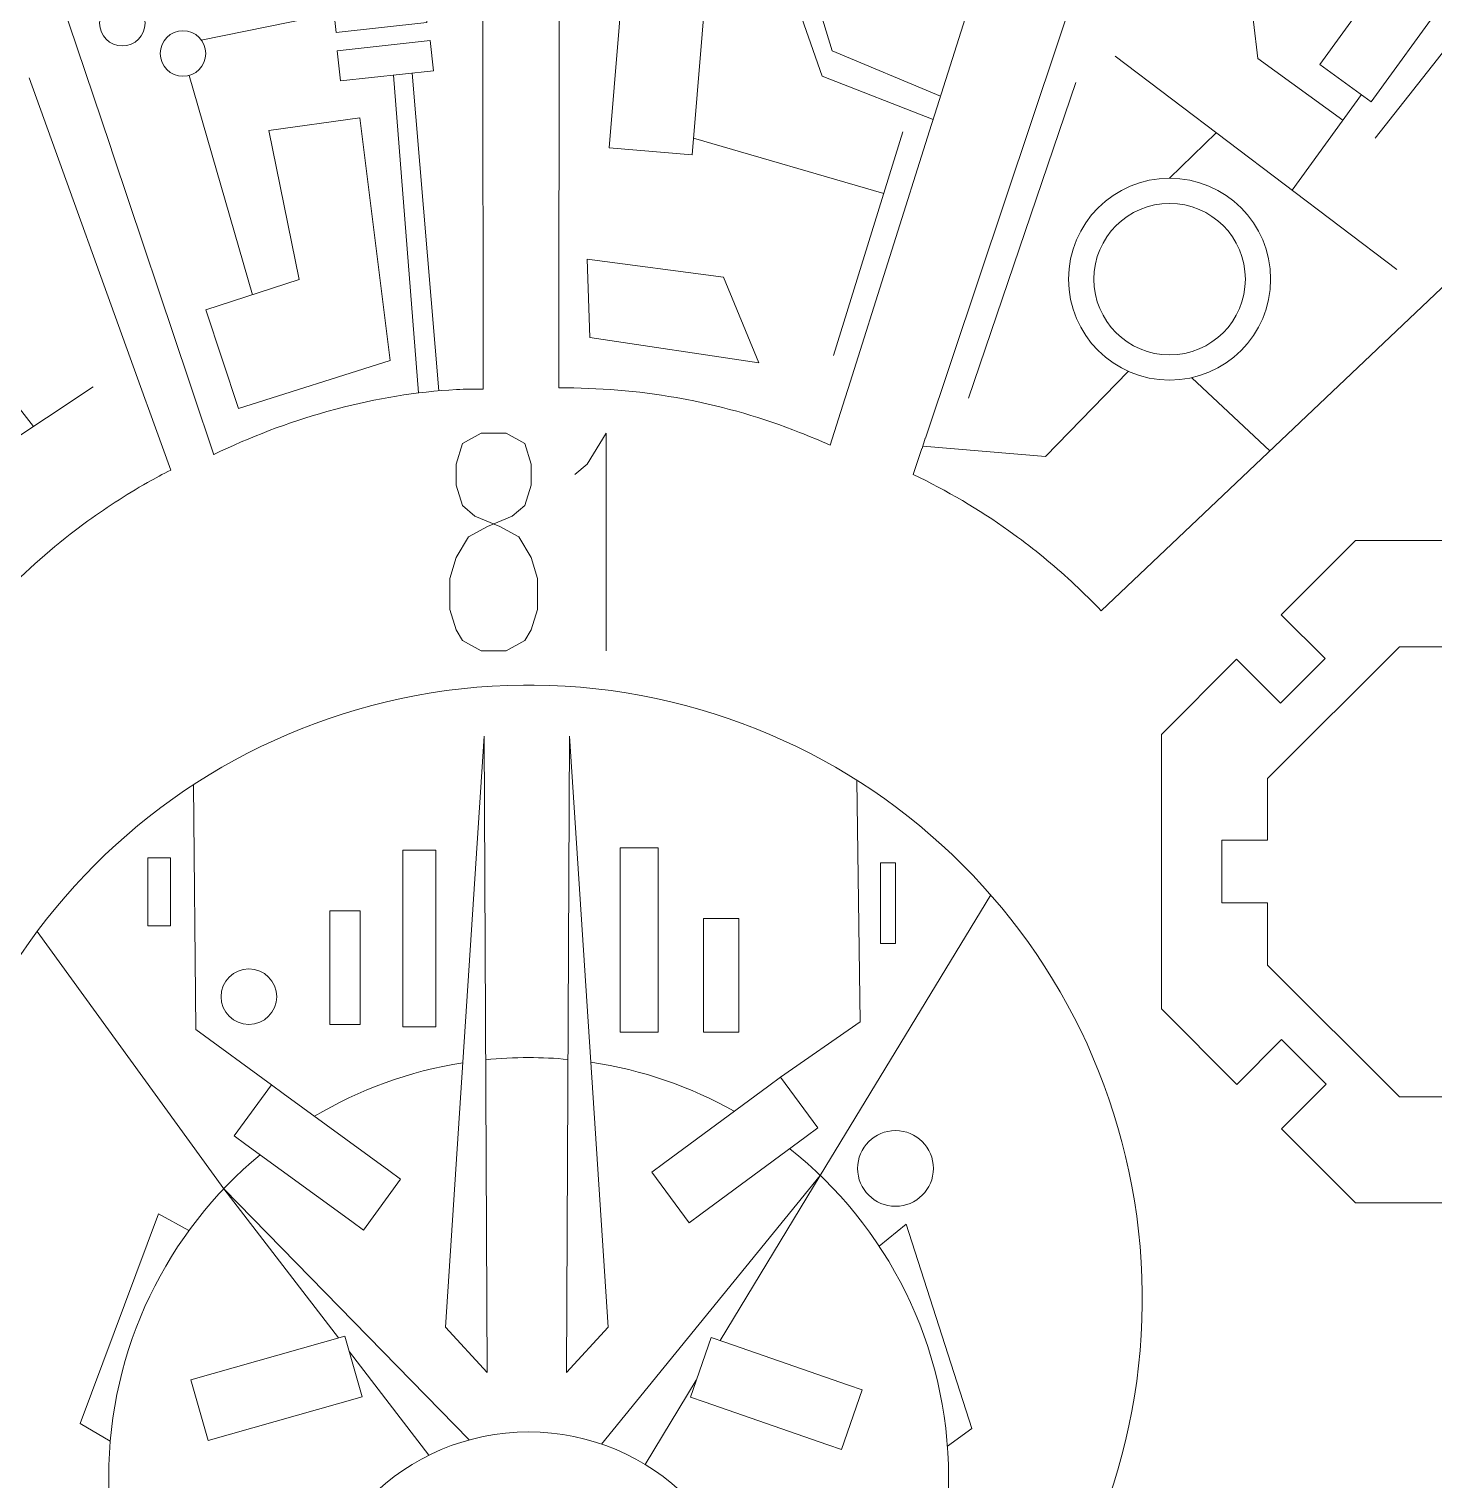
# Model space of a CAD drawing. Header units: inches. Extents: x -7.1 to 7.1, y -5.5 to 5.4.
# Drawn here: x -1.139 to 1.758, y -1.423 to 1.569 of the extents above; entities that cross this region are included whole.
import ezdxf

# ---------------------------------------------------------------- set-up
doc = ezdxf.new("R2010")
doc.units = ezdxf.units.IN
doc.header["$MEASUREMENT"] = 0
doc.layers.add('Layer 1', color=7, linetype='Continuous')

msp = doc.modelspace()

# ---------------------------------------------------------------- linework, layer by layer
at = {"layer": 'Layer 1', "color": 5, "lineweight": 9}
for points in [[(0.08, -0.499), (0.1582, -0.499), (0.1582, -0.1188), (0.08, -0.1188), (0.08, -0.499)], [(-0.8939, -0.2803), (-0.847, -0.2803), (-0.847, -0.1397), (-0.8939, -0.1397), (-0.8939, -0.2803)], [(-0.3679, -0.4886), (-0.3002, -0.4886), (-0.3002, -0.124), (-0.3679, -0.124), (-0.3679, -0.4886)], [(0.6165, -0.3167), (0.6478, -0.3167), (0.6478, -0.1501), (0.6165, -0.1501), (0.6165, -0.3167)], [(-0.5189, -0.4834), (-0.4564, -0.4834), (-0.4564, -0.249), (-0.5189, -0.249), (-0.5189, -0.4834)], [(0.2519, -0.499), (0.3248, -0.499), (0.3248, -0.2647), (0.2519, -0.2647), (0.2519, -0.499)]]:
    msp.add_lwpolyline(points, close=True, dxfattribs=at)
for centre, major_axis in [((-0.9465, 1.5815), (0, 0.0469)), ((-0.8215, 1.519), (0, 0.0469)), ((1.2129, 1.0536), (0, 0.1562)), ((-0.6856, -0.4261), (0, 0.0573)), ((0.6477, -0.7803), (0, 0.0781))]:
    msp.add_ellipse(centre, major_axis=major_axis, ratio=1, dxfattribs=at)
at = {"layer": 'Layer 1', "color": 1, "lineweight": 9}
for centre, major_axis in [((1.2129, 1.0536), (0, 0.2083)), ((-0.1088, -1.7875), (0, 0.4637))]:
    msp.add_ellipse(centre, major_axis=major_axis, ratio=1, dxfattribs=at)
at = {"layer": 'Layer 1', "lineweight": 9}
for points, knots in [([(-0.0446, 2.9775), (-0.0446, 2.9775), (-0.0448, 2.7646), (-0.0448, 2.7646), (-0.0448, 2.7646), (0.1588, 2.7645), (0.3412, 2.6384), (0.4135, 2.4481), (0.4135, 2.4481), (0.4135, 2.4481), (0.5369, 2.4266), (0.5369, 2.4266), (0.5369, 2.4266), (0.5369, 2.4266), (0.4511, 1.9339), (0.4511, 1.9339), (0.4511, 1.9339), (0.4511, 1.9339), (0.3276, 1.9554), (0.3276, 1.9554), (0.3276, 1.9554), (0.2344, 1.8464), (0.098, 1.7836), (-0.0455, 1.7837), (-0.0455, 1.7837), (-0.0455, 1.7837), (-0.0457, 1.5576), (-0.0457, 1.5576)], [0, 0, 0, 0, 0.125, 0.125, 0.125, 0.125, 0.25, 0.25, 0.25, 0.25, 0.375, 0.375, 0.375, 0.375, 0.5, 0.5, 0.5, 0.5, 0.625, 0.625, 0.625, 0.625, 0.75, 0.75, 0.75, 0.75, 1, 1, 1, 1]), ([(-0.2034, 1.4951), (-0.2034, 1.4951), (-0.2037, 1.7916), (-0.2037, 1.7916), (-0.2037, 1.7916), (-0.0831, 1.7911), (0.0331, 1.8363), (0.1216, 1.9182), (0.1216, 1.9182), (0.1216, 1.9182), (0.2186, 2.4907), (0.2186, 2.4907), (0.2186, 2.4907), (0.1354, 2.6471), (-0.0275, 2.7444), (-0.2046, 2.7433), (-0.2046, 2.7433), (-0.2046, 2.7433), (-0.2048, 2.9178), (-0.2048, 2.9178)], [0, 0, 0, 0, 0.166667, 0.166667, 0.166667, 0.166667, 0.333333, 0.333333, 0.333333, 0.333333, 0.5, 0.5, 0.5, 0.5, 0.666667, 0.666667, 0.666667, 0.666667, 1, 1, 1, 1]), ([(1.1787, 2.8172), (1.1787, 2.8172), (1.0997, 2.5671), (1.0997, 2.5671), (1.0997, 2.5671), (1.2534, 2.5186), (1.3696, 2.3916), (1.4044, 2.2342), (1.4044, 2.2342), (1.4392, 2.0768), (1.3873, 1.9127), (1.2684, 1.8039), (1.2684, 1.8039), (1.1494, 1.695), (0.9815, 1.6579), (0.8277, 1.7065), (0.8277, 1.7065), (0.8277, 1.7065), (0.7289, 1.3937), (0.7289, 1.3937)], [0, 0, 0, 0, 0.166667, 0.166667, 0.166667, 0.166667, 0.333333, 0.333333, 0.333333, 0.333333, 0.5, 0.5, 0.5, 0.5, 0.666667, 0.666667, 0.666667, 0.666667, 1, 1, 1, 1]), ([(-1.4198, 2.6642), (-1.4198, 2.6642), (-1.36, 2.4861), (-1.36, 2.4861), (-1.36, 2.4861), (-1.5283, 2.4214), (-1.6478, 2.2582), (-1.6478, 2.0671), (-1.6478, 2.0671), (-1.6478, 1.8191), (-1.4468, 1.6181), (-1.1989, 1.6181), (-1.1989, 1.6181), (-1.1558, 1.6181), (-1.1141, 1.6242), (-1.0747, 1.6355), (-1.0747, 1.6355), (-1.0747, 1.6355), (-1.0732, 1.631), (-1.0732, 1.631), (-1.0732, 1.631), (-1.0732, 1.631), (-0.9726, 1.331), (-0.9726, 1.331)], [0, 0, 0, 0, 0.142857, 0.142857, 0.142857, 0.142857, 0.285714, 0.285714, 0.285714, 0.285714, 0.428571, 0.428571, 0.428571, 0.428571, 0.571429, 0.571429, 0.571429, 0.571429, 0.714286, 0.714286, 0.714286, 0.714286, 1, 1, 1, 1]), ([(1.3461, 2.6271), (1.3461, 2.6271), (1.3058, 2.5067), (1.3058, 2.5067), (1.3058, 2.5067), (1.4624, 2.4542), (1.5792, 2.3221), (1.6121, 2.1602), (1.6121, 2.1602), (1.645, 1.9983), (1.589, 1.8312), (1.4652, 1.7218), (1.4652, 1.7218), (1.3415, 1.6123), (1.1687, 1.5772), (1.0121, 1.6297), (1.0121, 1.6297), (1.0121, 1.6297), (0.99, 1.5639), (0.99, 1.5639)], [0, 0, 0, 0, 0.166667, 0.166667, 0.166667, 0.166667, 0.333333, 0.333333, 0.333333, 0.333333, 0.5, 0.5, 0.5, 0.5, 0.666667, 0.666667, 0.666667, 0.666667, 1, 1, 1, 1]), ([(1.6288, 1.4196), (1.6288, 1.4196), (1.5229, 1.4964), (1.5229, 1.4964), (1.5229, 1.4964), (1.5229, 1.4964), (1.8183, 1.9039), (1.8183, 1.9039), (1.8183, 1.9039), (1.8183, 1.9039), (1.9242, 1.8271), (1.9242, 1.8271), (1.9242, 1.8271), (1.9242, 1.8271), (1.6288, 1.4196), (1.6288, 1.4196)], [0, 0, 0, 0, 0.2, 0.2, 0.2, 0.2, 0.4, 0.4, 0.4, 0.4, 0.6, 0.6, 0.6, 0.6, 1, 1, 1, 1]), ([(2.1572, 1.3987), (2.1572, 1.3987), (1.0721, 0.3695), (1.0721, 0.3695), (1.0721, 0.3695), (1.0549, 0.3875), (1.0359, 0.4063), (1.0177, 0.4234), (1.0177, 0.4234), (0.9802, 0.4585), (0.9407, 0.4913), (0.8995, 0.5217)], [0, 0, 0, 0, 0.25, 0.25, 0.25, 0.25, 0.5, 0.5, 0.5, 0.5, 1, 1, 1, 1]), ([(-0.5038, 0.7863), (-0.4231, 0.8076), (-0.3406, 0.8212), (-0.2577, 0.8259), (-0.2577, 0.8259), (-0.2393, 0.8269), (-0.2196, 0.8271), (-0.2027, 0.8269), (-0.2027, 0.8269), (-0.2027, 0.8269), (-0.2028, 0.9162), (-0.2028, 0.9162)], [0, 0, 0, 0, 0.25, 0.25, 0.25, 0.25, 0.5, 0.5, 0.5, 0.5, 1, 1, 1, 1]), ([(-1.0256, 0.5492), (-0.9836, 0.58), (-0.9399, 0.6084), (-0.8946, 0.6341), (-0.8946, 0.6341), (-0.8788, 0.6431), (-0.8629, 0.6517), (-0.8468, 0.6599), (-0.8468, 0.6599), (-0.8468, 0.6599), (-0.8925, 0.7867), (-0.8925, 0.7867)], [0, 0, 0, 0, 0.25, 0.25, 0.25, 0.25, 0.5, 0.5, 0.5, 0.5, 1, 1, 1, 1]), ([(0.5434, 0.8067), (0.5434, 0.8067), (0.5131, 0.711), (0.5131, 0.711), (0.5131, 0.711), (0.4921, 0.7206), (0.4714, 0.7292), (0.4499, 0.7377), (0.4499, 0.7377), (0.3744, 0.7674), (0.2965, 0.79), (0.2171, 0.8054)], [0, 0, 0, 0, 0.25, 0.25, 0.25, 0.25, 0.5, 0.5, 0.5, 0.5, 1, 1, 1, 1]), ([(2.2818, 0.3236), (2.2818, 0.3236), (2.3173, 0.3591), (2.3173, 0.3591), (2.3173, 0.3591), (2.3173, 0.3591), (2.1618, 0.5145), (2.1618, 0.5145), (2.1618, 0.5145), (2.1618, 0.5145), (1.945, 0.5145), (1.945, 0.5145), (1.945, 0.5145), (1.945, 0.5145), (1.945, 0.3884), (1.945, 0.3884), (1.945, 0.3884), (1.945, 0.3884), (1.815, 0.3884), (1.815, 0.3884), (1.815, 0.3884), (1.815, 0.3884), (1.815, 0.5145), (1.815, 0.5145), (1.815, 0.5145), (1.815, 0.5145), (1.596, 0.5145), (1.596, 0.5145), (1.596, 0.5145), (1.596, 0.5145), (1.4431, 0.3616), (1.4431, 0.3616), (1.4431, 0.3616), (1.4431, 0.3616), (1.5336, 0.271), (1.5336, 0.271), (1.5336, 0.271), (1.5336, 0.271), (1.4417, 0.1791), (1.4417, 0.1791), (1.4417, 0.1791), (1.4417, 0.1791), (1.4042, 0.2166), (1.4042, 0.2166)], [0, 0, 0, 0, 0.083333, 0.083333, 0.083333, 0.083333, 0.166667, 0.166667, 0.166667, 0.166667, 0.25, 0.25, 0.25, 0.25, 0.333333, 0.333333, 0.333333, 0.333333, 0.416667, 0.416667, 0.416667, 0.416667, 0.5, 0.5, 0.5, 0.5, 0.583333, 0.583333, 0.583333, 0.583333, 0.666667, 0.666667, 0.666667, 0.666667, 0.75, 0.75, 0.75, 0.75, 0.833333, 0.833333, 0.833333, 0.833333, 1, 1, 1, 1]), ([(1.3886, 0.2322), (1.3886, 0.2322), (1.3511, 0.2696), (1.3511, 0.2696), (1.3511, 0.2696), (1.3511, 0.2696), (1.1959, 0.1144), (1.1959, 0.1144), (1.1959, 0.1144), (1.1959, 0.1144), (1.1959, -0.4514), (1.1959, -0.4514), (1.1959, -0.4514), (1.1959, -0.4514), (1.3514, -0.6069), (1.3514, -0.6069), (1.3514, -0.6069), (1.3514, -0.6069), (1.3897, -0.5685), (1.3897, -0.5685)], [0, 0, 0, 0, 0.166667, 0.166667, 0.166667, 0.166667, 0.333333, 0.333333, 0.333333, 0.333333, 0.5, 0.5, 0.5, 0.5, 0.666667, 0.666667, 0.666667, 0.666667, 1, 1, 1, 1]), ([(1.4147, -0.2326), (1.4147, -0.2326), (1.3203, -0.2326), (1.3203, -0.2326), (1.3203, -0.2326), (1.3203, -0.2326), (1.3203, -0.1035), (1.3203, -0.1035), (1.3203, -0.1035), (1.3203, -0.1035), (1.4147, -0.1035), (1.4147, -0.1035), (1.4147, -0.1035), (1.4147, -0.1035), (1.4147, 0.0238), (1.4147, 0.0238), (1.4147, 0.0238), (1.4147, 0.0238), (1.6867, 0.2957), (1.6867, 0.2957), (1.6867, 0.2957), (1.6867, 0.2957), (2.0712, 0.2957), (2.0712, 0.2957), (2.0712, 0.2957), (2.0712, 0.2957), (2.3431, 0.0238), (2.3431, 0.0238), (2.3431, 0.0238), (2.3431, 0.0238), (2.3431, -0.1035), (2.3431, -0.1035), (2.3431, -0.1035), (2.3431, -0.1035), (2.4423, -0.1035), (2.4423, -0.1035), (2.4423, -0.1035), (2.4423, -0.1035), (2.4423, -0.2326), (2.4423, -0.2326), (2.4423, -0.2326), (2.4423, -0.2326), (2.3431, -0.2326), (2.3431, -0.2326), (2.3431, -0.2326), (2.3431, -0.2326), (2.3431, -0.3608), (2.3431, -0.3608), (2.3431, -0.3608), (2.3431, -0.3608), (2.0712, -0.6327), (2.0712, -0.6327), (2.0712, -0.6327), (2.0712, -0.6327), (1.6867, -0.6327), (1.6867, -0.6327), (1.6867, -0.6327), (1.6867, -0.6327), (1.4147, -0.3608), (1.4147, -0.3608), (1.4147, -0.3608), (1.4147, -0.3608), (1.4147, -0.2326), (1.4147, -0.2326)], [0, 0, 0, 0, 0.058824, 0.058824, 0.058824, 0.058824, 0.117647, 0.117647, 0.117647, 0.117647, 0.176471, 0.176471, 0.176471, 0.176471, 0.235294, 0.235294, 0.235294, 0.235294, 0.294118, 0.294118, 0.294118, 0.294118, 0.352941, 0.352941, 0.352941, 0.352941, 0.411765, 0.411765, 0.411765, 0.411765, 0.470588, 0.470588, 0.470588, 0.470588, 0.529412, 0.529412, 0.529412, 0.529412, 0.588235, 0.588235, 0.588235, 0.588235, 0.647059, 0.647059, 0.647059, 0.647059, 0.705882, 0.705882, 0.705882, 0.705882, 0.764706, 0.764706, 0.764706, 0.764706, 0.823529, 0.823529, 0.823529, 0.823529, 0.882353, 0.882353, 0.882353, 0.882353, 1, 1, 1, 1]), ([(1.4053, -0.5529), (1.4053, -0.5529), (1.4437, -0.5146), (1.4437, -0.5146), (1.4437, -0.5146), (1.4437, -0.5146), (1.5356, -0.6065), (1.5356, -0.6065), (1.5356, -0.6065), (1.5356, -0.6065), (1.4433, -0.6988), (1.4433, -0.6988), (1.4433, -0.6988), (1.4433, -0.6988), (1.596, -0.8515), (1.596, -0.8515), (1.596, -0.8515), (1.596, -0.8515), (1.815, -0.8515), (1.815, -0.8515), (1.815, -0.8515), (1.815, -0.8515), (1.815, -0.7246), (1.815, -0.7246), (1.815, -0.7246), (1.815, -0.7246), (1.945, -0.7246), (1.945, -0.7246), (1.945, -0.7246), (1.945, -0.7246), (1.945, -0.8515), (1.945, -0.8515), (1.945, -0.8515), (1.945, -0.8515), (2.1618, -0.8515), (2.1618, -0.8515), (2.1618, -0.8515), (2.1618, -0.8515), (2.3171, -0.6963), (2.3171, -0.6963), (2.3171, -0.6963), (2.3171, -0.6963), (2.2807, -0.6599), (2.2807, -0.6599)], [0, 0, 0, 0, 0.083333, 0.083333, 0.083333, 0.083333, 0.166667, 0.166667, 0.166667, 0.166667, 0.25, 0.25, 0.25, 0.25, 0.333333, 0.333333, 0.333333, 0.333333, 0.416667, 0.416667, 0.416667, 0.416667, 0.5, 0.5, 0.5, 0.5, 0.583333, 0.583333, 0.583333, 0.583333, 0.666667, 0.666667, 0.666667, 0.666667, 0.75, 0.75, 0.75, 0.75, 0.833333, 0.833333, 0.833333, 0.833333, 1, 1, 1, 1]), ([(0.4636, -0.7146), (0.4636, -0.7146), (0.2463, -0.8749), (0.2463, -0.8749), (0.2463, -0.8749), (0.2463, -0.8749), (0.2222, -0.8927), (0.2222, -0.8927), (0.2222, -0.8927), (0.2222, -0.8927), (0.145, -0.788), (0.145, -0.788), (0.145, -0.788), (0.145, -0.788), (0.1692, -0.7702), (0.1692, -0.7702), (0.1692, -0.7702), (0.1692, -0.7702), (0.3865, -0.61), (0.3865, -0.61), (0.3865, -0.61), (0.3865, -0.61), (0.4106, -0.5922), (0.4106, -0.5922), (0.4106, -0.5922), (0.4106, -0.5922), (0.4878, -0.6968), (0.4878, -0.6968), (0.4878, -0.6968), (0.4878, -0.6968), (0.4636, -0.7146), (0.4636, -0.7146)], [0, 0, 0, 0, 0.111111, 0.111111, 0.111111, 0.111111, 0.222222, 0.222222, 0.222222, 0.222222, 0.333333, 0.333333, 0.333333, 0.333333, 0.444444, 0.444444, 0.444444, 0.444444, 0.555556, 0.555556, 0.555556, 0.555556, 0.666667, 0.666667, 0.666667, 0.666667, 0.777778, 0.777778, 0.777778, 0.777778, 1, 1, 1, 1]), ([(-0.4493, -0.9075), (-0.4493, -0.9075), (-0.4735, -0.8898), (-0.4735, -0.8898), (-0.4735, -0.8898), (-0.4735, -0.8898), (-0.6916, -0.7307), (-0.6916, -0.7307), (-0.6916, -0.7307), (-0.6916, -0.7307), (-0.7159, -0.713), (-0.7159, -0.713), (-0.7159, -0.713), (-0.7159, -0.713), (-0.6393, -0.608), (-0.6393, -0.608), (-0.6393, -0.608), (-0.6393, -0.608), (-0.615, -0.6257), (-0.615, -0.6257), (-0.615, -0.6257), (-0.615, -0.6257), (-0.3969, -0.7848), (-0.3969, -0.7848), (-0.3969, -0.7848), (-0.3969, -0.7848), (-0.3727, -0.8024), (-0.3727, -0.8024), (-0.3727, -0.8024), (-0.3727, -0.8024), (-0.4493, -0.9075), (-0.4493, -0.9075)], [0, 0, 0, 0, 0.111111, 0.111111, 0.111111, 0.111111, 0.222222, 0.222222, 0.222222, 0.222222, 0.333333, 0.333333, 0.333333, 0.333333, 0.444444, 0.444444, 0.444444, 0.444444, 0.555556, 0.555556, 0.555556, 0.555556, 0.666667, 0.666667, 0.666667, 0.666667, 0.777778, 0.777778, 0.777778, 0.777778, 1, 1, 1, 1]), ([(-0.4521, -1.2513), (-0.4521, -1.2513), (-0.7696, -1.3414), (-0.7696, -1.3414), (-0.7696, -1.3414), (-0.7696, -1.3414), (-0.8051, -1.2163), (-0.8051, -1.2163), (-0.8051, -1.2163), (-0.8051, -1.2163), (-0.4876, -1.1262), (-0.4876, -1.1262), (-0.4876, -1.1262), (-0.4876, -1.1262), (-0.4521, -1.2513), (-0.4521, -1.2513)], [0, 0, 0, 0, 0.2, 0.2, 0.2, 0.2, 0.4, 0.4, 0.4, 0.4, 0.6, 0.6, 0.6, 0.6, 1, 1, 1, 1]), ([(0.5791, -1.2372), (0.5791, -1.2372), (0.5364, -1.36), (0.5364, -1.36), (0.5364, -1.36), (0.5364, -1.36), (0.508, -1.3501), (0.508, -1.3501), (0.508, -1.3501), (0.508, -1.3501), (0.253, -1.2615), (0.253, -1.2615), (0.253, -1.2615), (0.253, -1.2615), (0.2247, -1.2517), (0.2247, -1.2517), (0.2247, -1.2517), (0.2247, -1.2517), (0.2673, -1.1289), (0.2673, -1.1289), (0.2673, -1.1289), (0.2673, -1.1289), (0.2957, -1.1387), (0.2957, -1.1387), (0.2957, -1.1387), (0.2957, -1.1387), (0.5507, -1.2274), (0.5507, -1.2274), (0.5507, -1.2274), (0.5507, -1.2274), (0.5791, -1.2372), (0.5791, -1.2372)], [0, 0, 0, 0, 0.111111, 0.111111, 0.111111, 0.111111, 0.222222, 0.222222, 0.222222, 0.222222, 0.333333, 0.333333, 0.333333, 0.333333, 0.444444, 0.444444, 0.444444, 0.444444, 0.555556, 0.555556, 0.555556, 0.555556, 0.666667, 0.666667, 0.666667, 0.666667, 0.777778, 0.777778, 0.777778, 0.777778, 1, 1, 1, 1])]:
    msp.add_open_spline(points, degree=3, knots=knots, dxfattribs=at)
at = {"layer": 'Layer 1', "color": 1, "lineweight": 9}
for points, knots in [([(0.3276, 1.9554), (0.3276, 1.9554), (0.4962, 1.4721), (0.4962, 1.4721), (0.4962, 1.4721), (0.4962, 1.4721), (0.7255, 1.3832), (0.7255, 1.3832)], [0, 0, 0, 0, 0.333333, 0.333333, 0.333333, 0.333333, 1, 1, 1, 1]), ([(0.7406, 1.4308), (0.7406, 1.4308), (0.517, 1.5242), (0.517, 1.5242), (0.517, 1.5242), (0.517, 1.5242), (0.3894, 1.9447), (0.3894, 1.9447)], [0, 0, 0, 0, 0.333333, 0.333333, 0.333333, 0.333333, 1, 1, 1, 1]), ([(-0.3396, 1.769), (-0.3396, 1.769), (-0.526, 1.7484), (-0.526, 1.7484), (-0.526, 1.7484), (-0.526, 1.7484), (-0.5054, 1.5621), (-0.5054, 1.5621), (-0.5054, 1.5621), (-0.5054, 1.5621), (-0.319, 1.5826), (-0.319, 1.5826), (-0.319, 1.5826), (-0.319, 1.5826), (-0.3396, 1.769), (-0.3396, 1.769)], [0, 0, 0, 0, 0.2, 0.2, 0.2, 0.2, 0.4, 0.4, 0.4, 0.4, 0.6, 0.6, 0.6, 0.6, 1, 1, 1, 1]), ([(0.0881, 1.6981), (0.0881, 1.6981), (0.2594, 1.6838), (0.2594, 1.6838), (0.2594, 1.6838), (0.2594, 1.6838), (0.2283, 1.3101), (0.2283, 1.3101), (0.2283, 1.3101), (0.2283, 1.3101), (0.057, 1.3244), (0.057, 1.3244), (0.057, 1.3244), (0.057, 1.3244), (0.0881, 1.6981), (0.0881, 1.6981)], [0, 0, 0, 0, 0.2, 0.2, 0.2, 0.2, 0.4, 0.4, 0.4, 0.4, 0.6, 0.6, 0.6, 0.6, 1, 1, 1, 1]), ([(-0.3944, 0.8861), (-0.3944, 0.8861), (-0.7069, 0.7872), (-0.7069, 0.7872), (-0.7069, 0.7872), (-0.7069, 0.7872), (-0.7746, 0.9903), (-0.7746, 0.9903), (-0.7746, 0.9903), (-0.7746, 0.9903), (-0.5819, 1.0528), (-0.5819, 1.0528), (-0.5819, 1.0528), (-0.5819, 1.0528), (-0.6444, 1.3601), (-0.6444, 1.3601), (-0.6444, 1.3601), (-0.6444, 1.3601), (-0.4569, 1.3861), (-0.4569, 1.3861), (-0.4569, 1.3861), (-0.4569, 1.3861), (-0.3944, 0.8861), (-0.3944, 0.8861)], [0, 0, 0, 0, 0.142857, 0.142857, 0.142857, 0.142857, 0.285714, 0.285714, 0.285714, 0.285714, 0.428571, 0.428571, 0.428571, 0.428571, 0.571429, 0.571429, 0.571429, 0.571429, 0.714286, 0.714286, 0.714286, 0.714286, 1, 1, 1, 1]), ([(0.0118, 1.0945), (0.0118, 1.0945), (0.0171, 0.933), (0.0171, 0.933), (0.0171, 0.933), (0.0171, 0.933), (0.366, 0.8809), (0.366, 0.8809), (0.366, 0.8809), (0.366, 0.8809), (0.2931, 1.058), (0.2931, 1.058), (0.2931, 1.058), (0.2931, 1.058), (0.0118, 1.0945), (0.0118, 1.0945)], [0, 0, 0, 0, 0.2, 0.2, 0.2, 0.2, 0.4, 0.4, 0.4, 0.4, 0.6, 0.6, 0.6, 0.6, 1, 1, 1, 1]), ([(-0.2066, 0.736), (-0.2066, 0.736), (-0.2453, 0.7149), (-0.2453, 0.7149), (-0.2453, 0.7149), (-0.2453, 0.7149), (-0.2584, 0.6719), (-0.2584, 0.6719), (-0.2584, 0.6719), (-0.2584, 0.6719), (-0.2584, 0.629), (-0.2584, 0.629), (-0.2584, 0.629), (-0.2584, 0.629), (-0.2453, 0.5866), (-0.2453, 0.5866), (-0.2453, 0.5866), (-0.2453, 0.5866), (-0.2198, 0.5649), (-0.2198, 0.5649), (-0.2198, 0.5649), (-0.2198, 0.5649), (-0.168, 0.5437), (-0.168, 0.5437), (-0.168, 0.5437), (-0.168, 0.5437), (-0.1293, 0.5225), (-0.1293, 0.5225), (-0.1293, 0.5225), (-0.1293, 0.5225), (-0.1038, 0.4796), (-0.1038, 0.4796), (-0.1038, 0.4796), (-0.1038, 0.4796), (-0.0906, 0.4366), (-0.0906, 0.4366), (-0.0906, 0.4366), (-0.0906, 0.4366), (-0.0906, 0.3725), (-0.0906, 0.3725), (-0.0906, 0.3725), (-0.0906, 0.3725), (-0.1038, 0.3302), (-0.1038, 0.3302), (-0.1038, 0.3302), (-0.1038, 0.3302), (-0.1165, 0.3084), (-0.1165, 0.3084), (-0.1165, 0.3084), (-0.1165, 0.3084), (-0.1552, 0.2872), (-0.1552, 0.2872), (-0.1552, 0.2872), (-0.1552, 0.2872), (-0.2066, 0.2872), (-0.2066, 0.2872), (-0.2066, 0.2872), (-0.2066, 0.2872), (-0.2453, 0.3084), (-0.2453, 0.3084), (-0.2453, 0.3084), (-0.2453, 0.3084), (-0.2584, 0.3302), (-0.2584, 0.3302), (-0.2584, 0.3302), (-0.2584, 0.3302), (-0.2712, 0.3725), (-0.2712, 0.3725), (-0.2712, 0.3725), (-0.2712, 0.3725), (-0.2712, 0.4366), (-0.2712, 0.4366), (-0.2712, 0.4366), (-0.2712, 0.4366), (-0.2584, 0.4796), (-0.2584, 0.4796), (-0.2584, 0.4796), (-0.2584, 0.4796), (-0.2325, 0.5225), (-0.2325, 0.5225), (-0.2325, 0.5225), (-0.2325, 0.5225), (-0.1939, 0.5437), (-0.1939, 0.5437), (-0.1939, 0.5437), (-0.1939, 0.5437), (-0.1424, 0.5649), (-0.1424, 0.5649), (-0.1424, 0.5649), (-0.1424, 0.5649), (-0.1165, 0.5866), (-0.1165, 0.5866), (-0.1165, 0.5866), (-0.1165, 0.5866), (-0.1038, 0.629), (-0.1038, 0.629), (-0.1038, 0.629), (-0.1038, 0.629), (-0.1038, 0.6719), (-0.1038, 0.6719), (-0.1038, 0.6719), (-0.1038, 0.6719), (-0.1165, 0.7149), (-0.1165, 0.7149), (-0.1165, 0.7149), (-0.1165, 0.7149), (-0.1552, 0.736), (-0.1552, 0.736), (-0.1552, 0.736), (-0.1552, 0.736), (-0.2066, 0.736), (-0.2066, 0.736)], [0, 0, 0, 0, 0.034483, 0.034483, 0.034483, 0.034483, 0.068966, 0.068966, 0.068966, 0.068966, 0.103448, 0.103448, 0.103448, 0.103448, 0.137931, 0.137931, 0.137931, 0.137931, 0.172414, 0.172414, 0.172414, 0.172414, 0.206897, 0.206897, 0.206897, 0.206897, 0.241379, 0.241379, 0.241379, 0.241379, 0.275862, 0.275862, 0.275862, 0.275862, 0.310345, 0.310345, 0.310345, 0.310345, 0.344828, 0.344828, 0.344828, 0.344828, 0.37931, 0.37931, 0.37931, 0.37931, 0.413793, 0.413793, 0.413793, 0.413793, 0.448276, 0.448276, 0.448276, 0.448276, 0.482759, 0.482759, 0.482759, 0.482759, 0.517241, 0.517241, 0.517241, 0.517241, 0.551724, 0.551724, 0.551724, 0.551724, 0.586207, 0.586207, 0.586207, 0.586207, 0.62069, 0.62069, 0.62069, 0.62069, 0.655172, 0.655172, 0.655172, 0.655172, 0.689655, 0.689655, 0.689655, 0.689655, 0.724138, 0.724138, 0.724138, 0.724138, 0.758621, 0.758621, 0.758621, 0.758621, 0.793103, 0.793103, 0.793103, 0.793103, 0.827586, 0.827586, 0.827586, 0.827586, 0.862069, 0.862069, 0.862069, 0.862069, 0.896552, 0.896552, 0.896552, 0.896552, 0.931034, 0.931034, 0.931034, 0.931034, 1, 1, 1, 1]), ([(-0.0133, 0.6508), (-0.0133, 0.6508), (0.0122, 0.6719), (0.0122, 0.6719), (0.0122, 0.6719), (0.0122, 0.6719), (0.0509, 0.736), (0.0509, 0.736), (0.0509, 0.736), (0.0509, 0.736), (0.0509, 0.2872), (0.0509, 0.2872)], [0, 0, 0, 0, 0.25, 0.25, 0.25, 0.25, 0.5, 0.5, 0.5, 0.5, 1, 1, 1, 1]), ([(-0.2803, -1.1076), (-0.2803, -1.1076), (-0.1944, -1.2013), (-0.1944, -1.2013), (-0.1944, -1.2013), (-0.1944, -1.2013), (-0.2005, 0.1112), (-0.2005, 0.1112), (-0.2005, 0.1112), (-0.2005, 0.1112), (-0.2803, -1.1076), (-0.2803, -1.1076)], [0, 0, 0, 0, 0.25, 0.25, 0.25, 0.25, 0.5, 0.5, 0.5, 0.5, 1, 1, 1, 1]), ([(0.0555, -1.1076), (0.0555, -1.1076), (-0.0305, -1.2013), (-0.0305, -1.2013), (-0.0305, -1.2013), (-0.0305, -1.2013), (-0.0244, 0.1112), (-0.0244, 0.1112), (-0.0244, 0.1112), (-0.0244, 0.1112), (0.0555, -1.1076), (0.0555, -1.1076)], [0, 0, 0, 0, 0.25, 0.25, 0.25, 0.25, 0.5, 0.5, 0.5, 0.5, 1, 1, 1, 1]), ([(-0.0275, -0.5555), (-0.0542, -0.553), (-0.0814, -0.5517), (-0.1088, -0.5517), (-0.1088, -0.5517), (-0.1387, -0.5517), (-0.1683, -0.5532), (-0.1974, -0.5562)], [0, 0, 0, 0, 0.333333, 0.333333, 0.333333, 0.333333, 1, 1, 1, 1]), ([(-0.6625, -0.7519), (-0.8532, -0.9107), (-0.9746, -1.15), (-0.9746, -1.4175), (-0.9746, -1.4175), (-0.9746, -1.8957), (-0.5869, -2.2833), (-0.1088, -2.2833), (-0.1088, -2.2833), (0.3694, -2.2833), (0.7571, -1.8957), (0.7571, -1.4175), (0.7571, -1.4175), (0.7571, -1.1429), (0.6292, -0.8982), (0.4298, -0.7396)], [0, 0, 0, 0, 0.2, 0.2, 0.2, 0.2, 0.4, 0.4, 0.4, 0.4, 0.6, 0.6, 0.6, 0.6, 1, 1, 1, 1])]:
    msp.add_open_spline(points, degree=3, knots=knots, dxfattribs=at)
at = {"layer": 'Layer 1', "color": 5, "lineweight": 9}
for points, knots in [([(1.3772, 1.6605), (1.3772, 1.6605), (1.3947, 1.5085), (1.3947, 1.5085), (1.3947, 1.5085), (1.3947, 1.5085), (1.5703, 1.3812), (1.5703, 1.3812)], [0, 0, 0, 0, 0.333333, 0.333333, 0.333333, 0.333333, 1, 1, 1, 1]), ([(-0.3119, 1.5457), (-0.3119, 1.5457), (-0.5035, 1.5246), (-0.5035, 1.5246), (-0.5035, 1.5246), (-0.5035, 1.5246), (-0.4966, 1.4625), (-0.4966, 1.4625), (-0.4966, 1.4625), (-0.4966, 1.4625), (-0.3051, 1.4835), (-0.3051, 1.4835), (-0.3051, 1.4835), (-0.3051, 1.4835), (-0.3119, 1.5457), (-0.3119, 1.5457)], [0, 0, 0, 0, 0.2, 0.2, 0.2, 0.2, 0.4, 0.4, 0.4, 0.4, 0.6, 0.6, 0.6, 0.6, 1, 1, 1, 1]), ([(1.1277, 0.8634), (1.1277, 0.8634), (0.9572, 0.6882), (0.9572, 0.6882), (0.9572, 0.6882), (0.9572, 0.6882), (0.7038, 0.7093), (0.7038, 0.7093)], [0, 0, 0, 0, 0.333333, 0.333333, 0.333333, 0.333333, 1, 1, 1, 1]), ([(-0.6393, -0.608), (-0.6393, -0.608), (-0.795, -0.4938), (-0.795, -0.4938), (-0.795, -0.4938), (-0.795, -0.4938), (-0.7998, 0.0111), (-0.7998, 0.0111)], [0, 0, 0, 0, 0.333333, 0.333333, 0.333333, 0.333333, 1, 1, 1, 1]), ([(0.4106, -0.5922), (0.4106, -0.5922), (0.5748, -0.4782), (0.5748, -0.4782), (0.5748, -0.4782), (0.5748, -0.4782), (0.5679, 0.0201), (0.5679, 0.0201)], [0, 0, 0, 0, 0.333333, 0.333333, 0.333333, 0.333333, 1, 1, 1, 1]), ([(-0.8093, -0.9086), (-0.8093, -0.9086), (-0.8718, -0.874), (-0.8718, -0.874), (-0.8718, -0.874), (-0.8718, -0.874), (-1.0332, -1.3063), (-1.0332, -1.3063), (-1.0332, -1.3063), (-1.0332, -1.3063), (-0.9714, -1.3427), (-0.9714, -1.3427)], [0, 0, 0, 0, 0.25, 0.25, 0.25, 0.25, 0.5, 0.5, 0.5, 0.5, 1, 1, 1, 1]), ([(0.6141, -0.9407), (0.6141, -0.9407), (0.6699, -0.8949), (0.6699, -0.8949), (0.6699, -0.8949), (0.6699, -0.8949), (0.8053, -1.3167), (0.8053, -1.3167), (0.8053, -1.3167), (0.8053, -1.3167), (0.7547, -1.3533), (0.7547, -1.3533)], [0, 0, 0, 0, 0.25, 0.25, 0.25, 0.25, 0.5, 0.5, 0.5, 0.5, 1, 1, 1, 1])]:
    msp.add_open_spline(points, degree=3, knots=knots, dxfattribs=at)
for points in [[(-0.7837, 1.5467), (-0.7837, 1.5467), (-0.5098, 1.6022), (-0.5098, 1.6022)], [(1.8426, 1.6049), (1.8426, 1.6049), (1.6369, 1.3445), (1.6369, 1.3445)], [(1.1004, 1.5137), (1.1004, 1.5137), (1.6811, 1.0736), (1.6811, 1.0736)], [(-0.6783, 1.0216), (-0.6783, 1.0216), (-0.8085, 1.4739), (-0.8085, 1.4739)], [(-0.3874, 1.4745), (-0.3874, 1.4745), (-0.3357, 0.8192), (-0.3357, 0.8192)], [(-0.3488, 1.4787), (-0.3488, 1.4787), (-0.2937, 0.8234), (-0.2937, 0.8234)], [(1.0197, 1.459), (1.0197, 1.459), (0.7983, 0.808), (0.7983, 0.808)], [(1.4657, 1.2369), (1.4657, 1.2369), (1.6087, 1.4342), (1.6087, 1.4342)], [(0.6629, 1.3575), (0.6629, 1.3575), (0.5197, 0.8965), (0.5197, 0.8965)], [(1.2129, 1.2619), (1.2129, 1.2619), (1.3092, 1.3555), (1.3092, 1.3555)], [(0.6233, 1.2302), (0.6233, 1.2302), (0.2312, 1.3444), (0.2312, 1.3444)], [(-1.2365, 0.8858), (-1.2365, 0.8858), (-1.1299, 0.7498), (-1.1299, 0.7498)], [(1.2585, 0.8503), (1.2585, 0.8503), (1.4198, 0.6993), (1.4198, 0.6993)], [(-1.298, 0.6387), (-1.298, 0.6387), (-1.0064, 0.8314), (-1.0064, 0.8314)], [(0.4925, -0.7946), (0.4925, -0.7946), (0.0415, -1.3487), (0.0415, -1.3487)], [(-0.7374, -0.8222), (-0.7374, -0.8222), (-0.2313, -1.3401), (-0.2313, -1.3401)]]:
    msp.add_open_spline(points, degree=3, dxfattribs=at)
at = {"layer": 'Layer 1', "color": 1, "lineweight": 9}
for points in [[(-0.0457, 1.5355), (-0.0457, 1.5355), (-0.0457, 1.5576), (-0.0457, 1.5576)], [(0.983, 1.5429), (0.983, 1.5429), (0.99, 1.5639), (0.99, 1.5639)], [(-0.2034, 1.473), (-0.2034, 1.473), (-0.2033, 1.4951), (-0.2033, 1.4951)], [(0.722, 1.3727), (0.722, 1.3727), (0.7291, 1.3937), (0.7291, 1.3937)], [(-0.9655, 1.31), (-0.9655, 1.31), (-0.9726, 1.331), (-0.9726, 1.331)], [(-0.2028, 0.9162), (-0.2028, 0.9162), (-0.2028, 0.9384), (-0.2028, 0.9384)], [(-0.0462, 0.9162), (-0.0462, 0.9162), (-0.0462, 0.9384), (-0.0462, 0.9384)], [(-0.8013, 0.8203), (-0.8013, 0.8203), (-0.8083, 0.8413), (-0.8083, 0.8413)], [(0.2171, 0.8054), (0.2171, 0.8054), (0.1954, 0.8095), (0.1954, 0.8095)], [(0.5434, 0.8067), (0.5434, 0.8067), (0.55, 0.8278), (0.55, 0.8278)], [(-0.9, 0.8076), (-0.9, 0.8076), (-0.8925, 0.7867), (-0.8925, 0.7867)], [(-0.5038, 0.7863), (-0.5038, 0.7863), (-0.5252, 0.7806), (-0.5252, 0.7806)], [(0.7024, 0.7046), (0.7024, 0.7046), (0.7091, 0.7257), (0.7091, 0.7257)], [(-1.0256, 0.5492), (-1.0256, 0.5492), (-1.0433, 0.536), (-1.0433, 0.536)], [(0.8995, 0.5217), (0.8995, 0.5217), (0.8816, 0.5348), (0.8816, 0.5348)], [(-0.1197, 0.2164), (-0.1197, 0.2164), (-0.0976, 0.2164), (-0.0976, 0.2164)], [(1.3886, 0.2322), (1.3886, 0.2322), (1.4042, 0.2166), (1.4042, 0.2166)], [(0.4925, -0.7946), (0.4925, -0.7946), (0.8442, -0.2164), (0.8442, -0.2164)], [(-0.7374, -0.8222), (-0.7374, -0.8222), (-1.122, -0.2916), (-1.122, -0.2916)], [(-0.2446, -0.5623), (-0.3549, -0.5797), (-0.4582, -0.6179), (-0.5505, -0.6727)], [(0.3153, -0.6625), (0.2255, -0.6119), (0.1257, -0.5769), (0.0197, -0.5612)], [(1.3897, -0.5685), (1.3897, -0.5685), (1.4054, -0.5529), (1.4054, -0.5529)], [(0.2861, -1.1354), (0.2861, -1.1354), (0.4925, -0.7946), (0.4925, -0.7946)], [(-0.5006, -1.1299), (-0.5006, -1.1299), (-0.7374, -0.8222), (-0.7374, -0.8222)], [(1.1564, -1.0597), (1.1564, -1.0597), (1.1564, -1.0376), (1.1564, -1.0376)], [(-0.3144, -1.3718), (-0.3144, -1.3718), (-0.4784, -1.1587), (-0.4784, -1.1587)], [(0.1314, -1.3907), (0.1314, -1.3907), (0.2368, -1.2167), (0.2368, -1.2167)]]:
    msp.add_open_spline(points, degree=3, dxfattribs=at)
at = {"layer": 'Layer 1', "lineweight": 9}
for points in [[(-0.0457, 1.5355), (-0.0457, 1.5355), (-0.0462, 0.9384), (-0.0462, 0.9384)], [(0.983, 1.5429), (0.983, 1.5429), (0.7093, 0.7256), (0.7093, 0.7256)], [(-0.9, 0.8076), (-0.9, 0.8076), (-1.1388, 1.469), (-1.1388, 1.469)], [(-0.2028, 0.9384), (-0.2028, 0.9384), (-0.2034, 1.473), (-0.2034, 1.473)], [(0.7222, 1.3726), (0.7222, 1.3726), (0.55, 0.8278), (0.55, 0.8278)], [(-0.9656, 1.31), (-0.9656, 1.31), (-0.8083, 0.8413), (-0.8083, 0.8413)], [(-0.0462, 0.9162), (-0.0462, 0.9162), (-0.0462, 0.8292), (-0.0462, 0.8292)], [(-0.8013, 0.8203), (-0.8013, 0.8203), (-0.7579, 0.691), (-0.7579, 0.691)], [(0.1954, 0.8094), (0.1158, 0.8233), (0.0349, 0.83), (-0.0462, 0.8292)], [(-0.7582, 0.6919), (-0.6835, 0.728), (-0.6053, 0.7579), (-0.5251, 0.7805)], [(0.7022, 0.7046), (0.7022, 0.7046), (0.6842, 0.6507), (0.6842, 0.6507)], [(0.8816, 0.5347), (0.8194, 0.5789), (0.7534, 0.6178), (0.6842, 0.6507)], [(-1.2046, 0.3904), (-1.1548, 0.4433), (-1.1009, 0.492), (-1.0433, 0.5359)], [(-0.1197, 0.2163), (-0.8096, 0.2103), (-1.3676, -0.3477), (-1.3736, -1.0376)], [(1.1563, -1.0376), (1.1504, -0.3477), (0.5923, 0.2103), (-0.0976, 0.2163)], [(-1.3736, -1.0597), (-1.3676, -1.7496), (-0.8096, -2.3077), (-0.1197, -2.3136)], [(-0.0976, -2.3136), (0.5923, -2.3077), (1.1504, -1.7496), (1.1563, -1.0597)]]:
    msp.add_open_spline(points, degree=3, dxfattribs=at)

doc.saveas('drawing.dxf')
